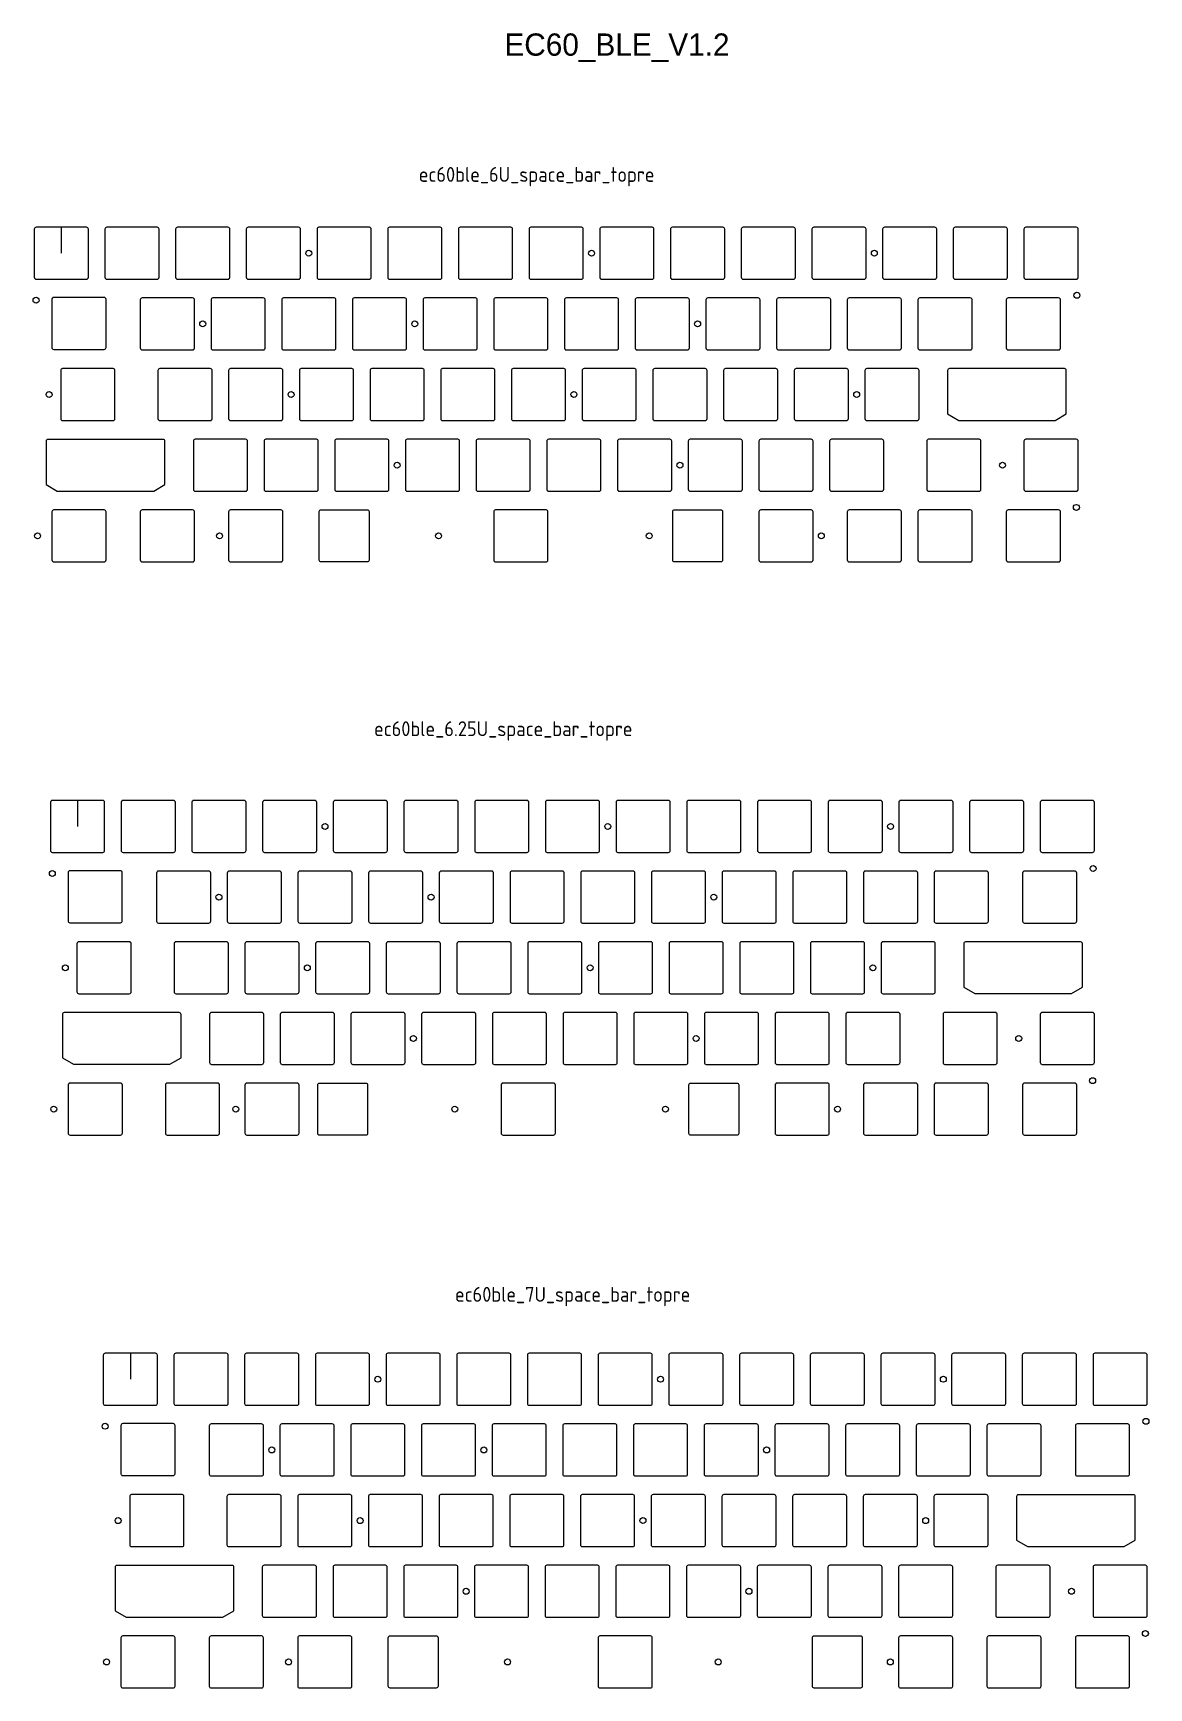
# Model space of a CAD drawing. Header units: millimetres. Extents: x -48 to 253, y -485 to -39.
import ezdxf

# ---------------------------------------------------------------- set-up
doc = ezdxf.new("R2010")
doc.units = ezdxf.units.MM
doc.layers.get('0').update_dxf_attribs({"linetype": 'CONTINUOUS'})
doc.styles.add('iso', font='iso')
doc.styles.add('unicode', font='unicode')

msp = doc.modelspace()

# ---------------------------------------------------------------- linework, layer by layer
for p, q in [((-47.29, -92.11), (-47.29, -105.11)), ((-39.99, -91.61), (-46.79, -91.61)), ((-33.19, -91.61), (-39.99, -91.61)), ((-39.99, -91.61), (-39.99, -98.61)), ((-32.69, -105.11), (-32.69, -92.11)), ((9.86, -92.11), (9.86, -105.11)), ((17.16, -91.61), (10.36, -91.61)), ((23.96, -91.61), (17.16, -91.61)), ((24.46, -105.11), (24.46, -92.11)), ((-46.79, -105.61), (-39.99, -105.61)), ((-39.99, -105.61), (-33.19, -105.61)), ((10.36, -105.61), (17.16, -105.61)), ((17.16, -105.61), (23.96, -105.61)), ((-40.14, -130.21), (-40.14, -143.21)), ((-32.84, -129.71), (-39.64, -129.71)), ((-26.04, -129.71), (-32.84, -129.71)), ((-25.54, -143.21), (-25.54, -130.21)), ((-13.95, -130.21), (-13.95, -143.21)), ((-6.65, -129.71), (-13.45, -129.71)), ((0.15, -129.71), (-6.65, -129.71)), ((0.65, -143.21), (0.65, -130.21)), ((198.81, -130.24), (198.81, -141.95)), ((214.81, -129.74), (199.31, -129.74)), ((230.31, -129.74), (214.81, -129.74)), ((230.81, -141.95), (230.81, -130.24)), ((198.81, -141.95), (201.81, -143.69)), ((227.81, -143.69), (230.81, -141.95)), ((-39.64, -143.71), (-32.84, -143.71)), ((-32.84, -143.71), (-26.04, -143.71)), ((-13.45, -143.71), (-6.65, -143.71)), ((-6.65, -143.71), (0.15, -143.71)), ((201.81, -143.69), (214.81, -143.69)), ((214.81, -143.69), (227.81, -143.69)), ((-44.08, -149.29), (-44.08, -161)), ((-28.08, -148.79), (-43.58, -148.79)), ((-12.58, -148.79), (-28.08, -148.79)), ((-12.08, -161), (-12.08, -149.29)), ((71.78, -149.26), (71.78, -162.26)), ((79.08, -148.76), (72.28, -148.76)), ((85.88, -148.76), (79.08, -148.76)), ((86.38, -162.26), (86.38, -149.26)), ((167.03, -149.26), (167.03, -162.26)), ((174.33, -148.76), (167.53, -148.76)), ((181.13, -148.76), (174.33, -148.76)), ((181.63, -162.26), (181.63, -149.26)), ((193.22, -149.26), (193.22, -162.26)), ((200.52, -148.76), (193.72, -148.76)), ((207.32, -148.76), (200.52, -148.76)), ((207.82, -162.26), (207.82, -149.26)), ((219.41, -149.26), (219.41, -162.26)), ((226.71, -148.76), (219.91, -148.76)), ((233.51, -148.76), (226.71, -148.76)), ((234.01, -162.26), (234.01, -149.26)), ((-44.08, -161), (-41.08, -162.74)), ((-41.08, -162.74), (-28.08, -162.74)), ((-28.08, -162.74), (-15.08, -162.74)), ((-15.08, -162.74), (-12.08, -161)), ((72.28, -162.76), (79.08, -162.76)), ((79.08, -162.76), (85.88, -162.76)), ((167.53, -162.76), (174.33, -162.76)), ((174.33, -162.76), (181.13, -162.76)), ((193.72, -162.76), (200.52, -162.76)), ((200.52, -162.76), (207.32, -162.76)), ((219.91, -162.76), (226.71, -162.76)), ((226.71, -162.76), (233.51, -162.76)), ((-18.71, -168.31), (-18.71, -181.31)), ((-11.41, -167.81), (-18.21, -167.81)), ((-4.61, -167.81), (-11.41, -167.81)), ((-4.11, -181.31), (-4.11, -168.31)), ((5.1, -168.31), (5.1, -181.31)), ((12.4, -167.81), (5.6, -167.81)), ((19.2, -167.81), (12.4, -167.81)), ((19.7, -181.31), (19.7, -168.31)), ((76.54, -168.31), (76.54, -181.31)), ((83.84, -167.81), (77.04, -167.81)), ((90.64, -167.81), (83.84, -167.81)), ((91.14, -181.31), (91.14, -168.31)), ((147.98, -168.31), (147.98, -181.31)), ((155.28, -167.81), (148.48, -167.81)), ((162.08, -167.81), (155.28, -167.81)), ((162.58, -181.31), (162.58, -168.31)), ((171.79, -168.31), (171.79, -181.31)), ((179.09, -167.81), (172.29, -167.81)), ((185.89, -167.81), (179.09, -167.81)), ((186.39, -181.31), (186.39, -168.31)), ((190.84, -168.31), (190.84, -181.31)), ((198.14, -167.81), (191.34, -167.81)), ((204.94, -167.81), (198.14, -167.81)), ((205.44, -181.31), (205.44, -168.31)), ((-18.21, -181.81), (-11.41, -181.81)), ((-11.41, -181.81), (-4.61, -181.81)), ((5.6, -181.81), (12.4, -181.81)), ((12.4, -181.81), (19.2, -181.81)), ((77.04, -181.81), (83.84, -181.81)), ((83.84, -181.81), (90.64, -181.81)), ((148.48, -181.81), (155.28, -181.81)), ((155.28, -181.81), (162.08, -181.81)), ((172.29, -181.81), (179.09, -181.81)), ((179.09, -181.81), (185.89, -181.81)), ((191.34, -181.81), (198.14, -181.81)), ((198.14, -181.81), (204.94, -181.81)), ((-42.92, -246.64), (-42.92, -259.64)), ((-35.62, -246.14), (-42.42, -246.14)), ((-28.82, -246.14), (-35.62, -246.14)), ((-35.62, -246.14), (-35.62, -253.14)), ((-28.32, -259.64), (-28.32, -246.64)), ((14.23, -246.64), (14.23, -259.64)), ((21.53, -246.14), (14.73, -246.14)), ((28.33, -246.14), (21.53, -246.14)), ((28.83, -259.64), (28.83, -246.64)), ((-42.42, -260.14), (-35.62, -260.14)), ((-35.62, -260.14), (-28.82, -260.14)), ((14.73, -260.14), (21.53, -260.14)), ((21.53, -260.14), (28.33, -260.14)), ((-35.77, -284.74), (-35.77, -297.74)), ((-28.47, -284.24), (-35.27, -284.24)), ((-21.67, -284.24), (-28.47, -284.24)), ((-21.17, -297.74), (-21.17, -284.74)), ((-9.58, -284.74), (-9.58, -297.74)), ((-2.28, -284.24), (-9.08, -284.24)), ((4.52, -284.24), (-2.28, -284.24)), ((5.02, -297.74), (5.02, -284.74)), ((203.18, -284.76), (203.18, -296.48)), ((219.18, -284.26), (203.68, -284.26)), ((234.68, -284.26), (219.18, -284.26)), ((235.18, -296.48), (235.18, -284.76)), ((-35.27, -298.24), (-28.47, -298.24)), ((-28.47, -298.24), (-21.67, -298.24)), ((-9.08, -298.24), (-2.28, -298.24)), ((-2.28, -298.24), (4.52, -298.24)), ((203.18, -296.48), (206.18, -298.21)), ((206.18, -298.21), (219.18, -298.21)), ((219.18, -298.21), (232.18, -298.21)), ((232.18, -298.21), (235.18, -296.48)), ((-23.71, -303.31), (-39.21, -303.31)), ((-8.21, -303.31), (-23.71, -303.31)), ((83.45, -303.29), (76.65, -303.29)), ((90.25, -303.29), (83.45, -303.29)), ((178.7, -303.29), (171.9, -303.29)), ((185.5, -303.29), (178.7, -303.29)), ((204.89, -303.29), (198.09, -303.29)), ((211.69, -303.29), (204.89, -303.29)), ((231.09, -303.29), (224.29, -303.29)), ((237.89, -303.29), (231.09, -303.29)), ((-39.71, -303.81), (-39.71, -315.53)), ((-7.71, -315.53), (-7.71, -303.81)), ((76.15, -303.79), (76.15, -316.79)), ((90.75, -316.79), (90.75, -303.79)), ((171.4, -303.79), (171.4, -316.79)), ((186, -316.79), (186, -303.79)), ((197.59, -303.79), (197.59, -316.79)), ((212.19, -316.79), (212.19, -303.79)), ((223.79, -303.79), (223.79, -316.79)), ((238.39, -316.79), (238.39, -303.79)), ((-39.71, -315.53), (-36.71, -317.26)), ((-10.71, -317.26), (-7.71, -315.53)), ((-36.71, -317.26), (-23.71, -317.26)), ((-23.71, -317.26), (-10.71, -317.26)), ((76.65, -317.29), (83.45, -317.29)), ((83.45, -317.29), (90.25, -317.29)), ((171.9, -317.29), (178.7, -317.29)), ((178.7, -317.29), (185.5, -317.29)), ((198.09, -317.29), (204.89, -317.29)), ((204.89, -317.29), (211.69, -317.29)), ((224.29, -317.29), (231.09, -317.29)), ((231.09, -317.29), (237.89, -317.29)), ((-38.15, -322.84), (-38.15, -335.84)), ((-30.85, -322.34), (-37.65, -322.34)), ((-24.05, -322.34), (-30.85, -322.34)), ((-23.55, -335.84), (-23.55, -322.84)), ((-11.96, -322.84), (-11.96, -335.84)), ((-4.66, -322.34), (-11.46, -322.34)), ((2.14, -322.34), (-4.66, -322.34)), ((2.64, -335.84), (2.64, -322.84)), ((9.47, -322.84), (9.47, -335.84)), ((16.77, -322.34), (9.97, -322.34)), ((23.57, -322.34), (16.77, -322.34)), ((24.07, -335.84), (24.07, -322.84)), ((78.53, -322.84), (78.53, -335.84)), ((85.83, -322.34), (79.03, -322.34)), ((92.63, -322.34), (85.83, -322.34)), ((93.13, -335.84), (93.13, -322.84)), ((152.35, -322.84), (152.35, -335.84)), ((159.65, -322.34), (152.85, -322.34)), ((166.45, -322.34), (159.65, -322.34)), ((166.95, -335.84), (166.95, -322.84)), ((176.16, -322.84), (176.16, -335.84)), ((183.46, -322.34), (176.66, -322.34)), ((190.26, -322.34), (183.46, -322.34)), ((190.76, -335.84), (190.76, -322.84)), ((195.21, -322.84), (195.21, -335.84)), ((202.51, -322.34), (195.71, -322.34)), ((209.31, -322.34), (202.51, -322.34)), ((209.81, -335.84), (209.81, -322.84)), ((219.02, -322.84), (219.02, -335.84)), ((226.32, -322.34), (219.52, -322.34)), ((233.12, -322.34), (226.32, -322.34)), ((233.62, -335.84), (233.62, -322.84)), ((-37.65, -336.34), (-30.85, -336.34)), ((-30.85, -336.34), (-24.05, -336.34)), ((-11.46, -336.34), (-4.66, -336.34)), ((-4.66, -336.34), (2.14, -336.34)), ((9.97, -336.34), (16.77, -336.34)), ((16.77, -336.34), (23.57, -336.34)), ((79.03, -336.34), (85.83, -336.34)), ((85.83, -336.34), (92.63, -336.34)), ((152.85, -336.34), (159.65, -336.34)), ((159.65, -336.34), (166.45, -336.34)), ((176.66, -336.34), (183.46, -336.34)), ((183.46, -336.34), (190.26, -336.34)), ((195.71, -336.34), (202.51, -336.34)), ((202.51, -336.34), (209.31, -336.34)), ((219.52, -336.34), (226.32, -336.34)), ((226.32, -336.34), (233.12, -336.34)), ((-28.69, -395.65), (-28.69, -408.65)), ((-21.39, -395.15), (-28.19, -395.15)), ((-14.59, -395.15), (-21.39, -395.15)), ((-21.39, -395.15), (-21.39, -402.15)), ((-14.09, -408.65), (-14.09, -395.65)), ((28.46, -395.65), (28.46, -408.65)), ((35.76, -395.15), (28.96, -395.15)), ((42.56, -395.15), (35.76, -395.15)), ((43.06, -408.65), (43.06, -395.65)), ((-28.19, -409.15), (-21.39, -409.15)), ((-21.39, -409.15), (-14.59, -409.15)), ((28.96, -409.15), (35.76, -409.15)), ((35.76, -409.15), (42.56, -409.15)), ((-21.55, -433.75), (-21.55, -446.75)), ((-14.25, -433.25), (-21.05, -433.25)), ((-7.45, -433.25), (-14.25, -433.25)), ((-6.95, -446.75), (-6.95, -433.75)), ((4.65, -433.75), (4.65, -446.75)), ((11.95, -433.25), (5.15, -433.25)), ((18.75, -433.25), (11.95, -433.25)), ((19.25, -446.75), (19.25, -433.75)), ((217.4, -433.77), (217.4, -445.49)), ((233.4, -433.27), (217.9, -433.27)), ((248.9, -433.27), (233.4, -433.27)), ((249.4, -445.49), (249.4, -433.77)), ((217.4, -445.49), (220.4, -447.22)), ((246.4, -447.22), (249.4, -445.49)), ((-21.05, -447.25), (-14.25, -447.25)), ((-14.25, -447.25), (-7.45, -447.25)), ((5.15, -447.25), (11.95, -447.25)), ((11.95, -447.25), (18.75, -447.25)), ((220.4, -447.22), (233.4, -447.22)), ((233.4, -447.22), (246.4, -447.22)), ((-25.49, -452.82), (-25.49, -464.54)), ((-9.49, -452.32), (-24.99, -452.32)), ((6.01, -452.32), (-9.49, -452.32)), ((6.51, -464.54), (6.51, -452.82)), ((90.37, -452.8), (90.37, -465.8)), ((97.67, -452.3), (90.87, -452.3)), ((104.47, -452.3), (97.67, -452.3)), ((104.97, -465.8), (104.97, -452.8)), ((185.62, -452.8), (185.62, -465.8)), ((192.92, -452.3), (186.12, -452.3)), ((199.72, -452.3), (192.92, -452.3)), ((200.22, -465.8), (200.22, -452.8)), ((211.82, -452.8), (211.82, -465.8)), ((219.12, -452.3), (212.32, -452.3)), ((225.92, -452.3), (219.12, -452.3)), ((226.42, -465.8), (226.42, -452.8)), ((238.01, -452.8), (238.01, -465.8)), ((245.31, -452.3), (238.51, -452.3)), ((252.11, -452.3), (245.31, -452.3)), ((252.61, -465.8), (252.61, -452.8)), ((-25.49, -464.54), (-22.49, -466.27)), ((-22.49, -466.27), (-9.49, -466.27)), ((-9.49, -466.27), (3.51, -466.27)), ((3.51, -466.27), (6.51, -464.54)), ((90.87, -466.3), (97.67, -466.3)), ((97.67, -466.3), (104.47, -466.3)), ((186.12, -466.3), (192.92, -466.3)), ((192.92, -466.3), (199.72, -466.3)), ((212.32, -466.3), (219.12, -466.3)), ((219.12, -466.3), (225.92, -466.3)), ((238.51, -466.3), (245.31, -466.3)), ((245.31, -466.3), (252.11, -466.3)), ((-0.12, -471.85), (-0.12, -484.85)), ((7.18, -471.35), (0.38, -471.35)), ((13.98, -471.35), (7.18, -471.35)), ((14.48, -484.85), (14.48, -471.85)), ((23.7, -471.85), (23.7, -484.85)), ((31, -471.35), (24.2, -471.35)), ((37.8, -471.35), (31, -471.35)), ((38.3, -484.85), (38.3, -471.85)), ((104.66, -471.85), (104.66, -484.85)), ((111.96, -471.35), (105.16, -471.35)), ((118.76, -471.35), (111.96, -471.35)), ((119.26, -484.85), (119.26, -471.85)), ((185.62, -471.85), (185.62, -484.85)), ((192.92, -471.35), (186.12, -471.35)), ((199.72, -471.35), (192.92, -471.35)), ((200.22, -484.85), (200.22, -471.85)), ((209.43, -471.85), (209.43, -484.85)), ((216.73, -471.35), (209.93, -471.35)), ((223.53, -471.35), (216.73, -471.35)), ((224.03, -484.85), (224.03, -471.85)), ((0.38, -485.35), (7.18, -485.35)), ((7.18, -485.35), (13.98, -485.35)), ((24.2, -485.35), (31, -485.35)), ((31, -485.35), (37.8, -485.35)), ((105.16, -485.35), (111.96, -485.35)), ((111.96, -485.35), (118.76, -485.35)), ((186.12, -485.35), (192.92, -485.35)), ((192.92, -485.35), (199.72, -485.35)), ((209.93, -485.35), (216.73, -485.35)), ((216.73, -485.35), (223.53, -485.35))]:
    msp.add_line(p, q)
at = {"color": 2}
for p, q in [((-42.52, -168.31), (-42.52, -181.31)), ((-35.22, -167.81), (-42.02, -167.81)), ((-28.42, -167.81), (-35.22, -167.81)), ((-27.92, -181.31), (-27.92, -168.31)), ((29.41, -168.36), (29.41, -181.26)), ((36.21, -167.86), (29.91, -167.86)), ((42.51, -167.86), (36.21, -167.86)), ((43.01, -181.26), (43.01, -168.36)), ((124.66, -168.36), (124.66, -181.26)), ((131.46, -167.86), (125.16, -167.86)), ((137.76, -167.86), (131.46, -167.86)), ((138.26, -181.26), (138.26, -168.36)), ((214.65, -168.31), (214.65, -181.31)), ((221.95, -167.81), (215.15, -167.81)), ((228.75, -167.81), (221.95, -167.81)), ((229.25, -181.31), (229.25, -168.31)), ((-42.02, -181.81), (-35.22, -181.81)), ((-35.22, -181.81), (-28.42, -181.81)), ((29.91, -181.76), (36.21, -181.76)), ((36.21, -181.76), (42.51, -181.76)), ((125.16, -181.76), (131.46, -181.76)), ((131.46, -181.76), (137.76, -181.76)), ((215.15, -181.81), (221.95, -181.81)), ((221.95, -181.81), (228.75, -181.81)), ((29.03, -322.89), (29.03, -335.79)), ((35.83, -322.39), (29.53, -322.39)), ((42.13, -322.39), (35.83, -322.39)), ((42.63, -335.79), (42.63, -322.89)), ((129.03, -322.89), (129.03, -335.79)), ((135.83, -322.39), (129.53, -322.39)), ((142.13, -322.39), (135.83, -322.39)), ((142.63, -335.79), (142.63, -322.89)), ((29.53, -336.29), (35.83, -336.29)), ((35.83, -336.29), (42.13, -336.29)), ((129.53, -336.29), (135.83, -336.29)), ((135.83, -336.29), (142.13, -336.29)), ((-23.93, -471.85), (-23.93, -484.85)), ((-16.63, -471.35), (-23.43, -471.35)), ((-9.83, -471.35), (-16.63, -471.35)), ((-9.33, -484.85), (-9.33, -471.85)), ((48.01, -471.9), (48.01, -484.8)), ((54.81, -471.4), (48.51, -471.4)), ((61.11, -471.4), (54.81, -471.4)), ((61.61, -484.8), (61.61, -471.9)), ((162.31, -471.9), (162.31, -484.8)), ((169.11, -471.4), (162.81, -471.4)), ((175.41, -471.4), (169.11, -471.4)), ((175.91, -484.8), (175.91, -471.9)), ((233.25, -471.85), (233.25, -484.85)), ((240.55, -471.35), (233.75, -471.35)), ((247.35, -471.35), (240.55, -471.35)), ((247.85, -484.85), (247.85, -471.85)), ((-23.43, -485.35), (-16.63, -485.35)), ((-16.63, -485.35), (-9.83, -485.35)), ((48.51, -485.3), (54.81, -485.3)), ((54.81, -485.3), (61.11, -485.3)), ((162.81, -485.3), (169.11, -485.3)), ((169.11, -485.3), (175.41, -485.3)), ((233.75, -485.35), (240.55, -485.35)), ((240.55, -485.35), (247.35, -485.35))]:
    msp.add_line(p, q, dxfattribs=at)
for points in [[(-13.64, -105.11), (-13.64, -92.11, 0.414212), (-14.14, -91.61), (-27.74, -91.61, 0.414214), (-28.24, -92.11), (-28.24, -105.11, 0.414214), (-27.74, -105.61), (-14.14, -105.61, 0.414212)], [(5.41, -105.11), (5.41, -92.11, 0.414212), (4.91, -91.61), (-8.69, -91.61, 0.414214), (-9.19, -92.11), (-9.19, -105.11, 0.414214), (-8.69, -105.61), (4.91, -105.61, 0.414212)], [(43.51, -105.11), (43.51, -92.11, 0.414212), (43.01, -91.61), (29.41, -91.61, 0.414214), (28.91, -92.11), (28.91, -105.11, 0.414214), (29.41, -105.61), (43.01, -105.61, 0.414212)], [(62.56, -105.11), (62.56, -92.11, 0.414212), (62.06, -91.61), (48.46, -91.61, 0.414214), (47.96, -92.11), (47.96, -105.11, 0.414214), (48.46, -105.61), (62.06, -105.61, 0.414212)], [(81.61, -105.11), (81.61, -92.11, 0.414212), (81.11, -91.61), (67.51, -91.61, 0.414214), (67.01, -92.11), (67.01, -105.11, 0.414214), (67.51, -105.61), (81.11, -105.61, 0.414212)], [(100.66, -105.11), (100.66, -92.11, 0.414212), (100.16, -91.61), (86.56, -91.61, 0.414214), (86.06, -92.11), (86.06, -105.11, 0.414214), (86.56, -105.61), (100.16, -105.61, 0.414212)], [(119.71, -105.11), (119.71, -92.11, 0.414212), (119.21, -91.61), (105.61, -91.61, 0.414214), (105.11, -92.11), (105.11, -105.11, 0.414214), (105.61, -105.61), (119.21, -105.61, 0.414212)], [(138.76, -105.11), (138.76, -92.11, 0.414212), (138.26, -91.61), (124.66, -91.61, 0.414214), (124.16, -92.11), (124.16, -105.11, 0.414214), (124.66, -105.61), (138.26, -105.61, 0.414212)], [(157.81, -105.11), (157.81, -92.11, 0.414212), (157.31, -91.61), (143.71, -91.61, 0.414214), (143.21, -92.11), (143.21, -105.11, 0.414214), (143.71, -105.61), (157.31, -105.61, 0.414212)], [(176.86, -105.11), (176.86, -92.11, 0.414212), (176.36, -91.61), (162.76, -91.61, 0.414214), (162.26, -92.11), (162.26, -105.11, 0.414214), (162.76, -105.61), (176.36, -105.61, 0.414212)], [(181.81, -91.61, 0.414214), (181.31, -92.11), (181.31, -105.11, 0.414214), (181.81, -105.61), (188.61, -105.61), (195.41, -105.61, 0.414212), (195.91, -105.11), (195.91, -92.11, 0.414212), (195.41, -91.61), (188.61, -91.61)], [(-42.55, -111.06), (-42.55, -124.06, 0.414212), (-42.05, -124.56), (-28.45, -124.56, 0.414214), (-27.95, -124.06), (-27.95, -111.06, 0.414214), (-28.45, -110.56), (-42.05, -110.56, 0.414212)], [(-18.71, -111.16), (-18.71, -124.16, 0.414212), (-18.21, -124.66), (-4.61, -124.66, 0.414214), (-4.11, -124.16), (-4.11, -111.16, 0.414214), (-4.61, -110.66), (-18.21, -110.66, 0.414212)], [(0.34, -111.16), (0.34, -124.16, 0.414212), (0.84, -124.66), (14.44, -124.66, 0.414214), (14.94, -124.16), (14.94, -111.16, 0.414214), (14.44, -110.66), (0.84, -110.66, 0.414212)], [(19.39, -111.16), (19.39, -124.16, 0.414212), (19.89, -124.66), (33.49, -124.66, 0.414214), (33.99, -124.16), (33.99, -111.16, 0.414214), (33.49, -110.66), (19.89, -110.66, 0.414212)], [(38.44, -111.16), (38.44, -124.16, 0.414212), (38.94, -124.66), (52.54, -124.66, 0.414214), (53.04, -124.16), (53.04, -111.16, 0.414214), (52.54, -110.66), (38.94, -110.66, 0.414212)], [(57.49, -111.16), (57.49, -124.16, 0.414212), (57.99, -124.66), (71.59, -124.66, 0.414214), (72.09, -124.16), (72.09, -111.16, 0.414214), (71.59, -110.66), (57.99, -110.66, 0.414212)], [(76.54, -111.16), (76.54, -124.16, 0.414212), (77.04, -124.66), (90.64, -124.66, 0.414214), (91.14, -124.16), (91.14, -111.16, 0.414214), (90.64, -110.66), (77.04, -110.66, 0.414212)], [(95.59, -111.16), (95.59, -124.16, 0.414212), (96.09, -124.66), (109.69, -124.66, 0.414214), (110.19, -124.16), (110.19, -111.16, 0.414214), (109.69, -110.66), (96.09, -110.66, 0.414212)], [(114.64, -111.16), (114.64, -124.16, 0.414212), (115.14, -124.66), (128.74, -124.66, 0.414214), (129.24, -124.16), (129.24, -111.16, 0.414214), (128.74, -110.66), (115.14, -110.66, 0.414212)], [(133.69, -111.16), (133.69, -124.16, 0.414212), (134.19, -124.66), (147.79, -124.66, 0.414214), (148.29, -124.16), (148.29, -111.16, 0.414214), (147.79, -110.66), (134.19, -110.66, 0.414212)], [(152.74, -111.16), (152.74, -124.16, 0.414212), (153.24, -124.66), (166.84, -124.66, 0.414214), (167.34, -124.16), (167.34, -111.16, 0.414214), (166.84, -110.66), (153.24, -110.66, 0.414212)], [(171.79, -111.16), (171.79, -124.16, 0.414212), (172.29, -124.66), (185.89, -124.66, 0.414214), (186.39, -124.16), (186.39, -111.16, 0.414214), (185.89, -110.66), (172.29, -110.66, 0.414212)], [(190.84, -111.16), (190.84, -124.16, 0.414212), (191.34, -124.66), (204.94, -124.66, 0.414214), (205.44, -124.16), (205.44, -111.16, 0.414214), (204.94, -110.66), (191.34, -110.66, 0.414212)], [(214.65, -111.16), (214.65, -124.16, 0.414212), (215.15, -124.66), (228.75, -124.66, 0.414214), (229.25, -124.16), (229.25, -111.16, 0.414214), (228.75, -110.66), (215.15, -110.66, 0.414212)], [(5.1, -130.21), (5.1, -143.21, 0.414212), (5.6, -143.71), (19.2, -143.71, 0.414214), (19.7, -143.21), (19.7, -130.21, 0.414214), (19.2, -129.71), (5.6, -129.71, 0.414212)], [(24.15, -130.21), (24.15, -143.21, 0.414212), (24.65, -143.71), (38.25, -143.71, 0.414214), (38.75, -143.21), (38.75, -130.21, 0.414214), (38.25, -129.71), (24.65, -129.71, 0.414212)], [(43.2, -130.21), (43.2, -143.21, 0.414212), (43.7, -143.71), (57.3, -143.71, 0.414214), (57.8, -143.21), (57.8, -130.21, 0.414214), (57.3, -129.71), (43.7, -129.71, 0.414212)], [(62.25, -130.21), (62.25, -143.21, 0.414212), (62.75, -143.71), (76.35, -143.71, 0.414214), (76.85, -143.21), (76.85, -130.21, 0.414214), (76.35, -129.71), (62.75, -129.71, 0.414212)], [(81.3, -130.21), (81.3, -143.21, 0.414212), (81.8, -143.71), (95.4, -143.71, 0.414214), (95.9, -143.21), (95.9, -130.21, 0.414214), (95.4, -129.71), (81.8, -129.71, 0.414212)], [(100.35, -130.21), (100.35, -143.21, 0.414212), (100.85, -143.71), (114.45, -143.71, 0.414214), (114.95, -143.21), (114.95, -130.21, 0.414214), (114.45, -129.71), (100.85, -129.71, 0.414212)], [(119.4, -130.21), (119.4, -143.21, 0.414212), (119.9, -143.71), (133.5, -143.71, 0.414214), (134, -143.21), (134, -130.21, 0.414214), (133.5, -129.71), (119.9, -129.71, 0.414212)], [(138.45, -130.21), (138.45, -143.21, 0.414212), (138.95, -143.71), (152.55, -143.71, 0.414214), (153.05, -143.21), (153.05, -130.21, 0.414214), (152.55, -129.71), (138.95, -129.71, 0.414212)], [(157.5, -130.21), (157.5, -143.21, 0.414212), (158, -143.71), (171.6, -143.71, 0.414214), (172.1, -143.21), (172.1, -130.21, 0.414214), (171.6, -129.71), (158, -129.71, 0.414212)], [(176.55, -130.21), (176.55, -143.21, 0.414212), (177.05, -143.71), (190.65, -143.71, 0.414214), (191.15, -143.21), (191.15, -130.21, 0.414214), (190.65, -129.71), (177.05, -129.71, 0.414212)], [(10.18, -162.26), (10.18, -149.26, 0.414212), (9.68, -148.76), (-3.92, -148.76, 0.414214), (-4.42, -149.26), (-4.42, -162.26, 0.414214), (-3.92, -162.76), (9.68, -162.76, 0.414212)], [(29.23, -162.26), (29.23, -149.26, 0.414212), (28.73, -148.76), (15.13, -148.76, 0.414214), (14.63, -149.26), (14.63, -162.26, 0.414214), (15.13, -162.76), (28.73, -162.76, 0.414212)], [(48.28, -162.26), (48.28, -149.26, 0.414212), (47.78, -148.76), (34.18, -148.76, 0.414214), (33.68, -149.26), (33.68, -162.26, 0.414214), (34.18, -162.76), (47.78, -162.76, 0.414212)], [(67.33, -162.26), (67.33, -149.26, 0.414212), (66.83, -148.76), (53.23, -148.76, 0.414214), (52.73, -149.26), (52.73, -162.26, 0.414214), (53.23, -162.76), (66.83, -162.76, 0.414212)], [(105.43, -162.26), (105.43, -149.26, 0.414212), (104.93, -148.76), (91.33, -148.76, 0.414214), (90.83, -149.26), (90.83, -162.26, 0.414214), (91.33, -162.76), (104.93, -162.76, 0.414212)], [(124.48, -162.26), (124.48, -149.26, 0.414212), (123.98, -148.76), (110.38, -148.76, 0.414214), (109.88, -149.26), (109.88, -162.26, 0.414214), (110.38, -162.76), (123.98, -162.76, 0.414212)], [(143.53, -162.26), (143.53, -149.26, 0.414212), (143.03, -148.76), (129.43, -148.76, 0.414214), (128.93, -149.26), (128.93, -162.26, 0.414214), (129.43, -162.76), (143.03, -162.76, 0.414212)], [(162.58, -162.26), (162.58, -149.26, 0.414212), (162.08, -148.76), (148.48, -148.76, 0.414214), (147.98, -149.26), (147.98, -162.26, 0.414214), (148.48, -162.76), (162.08, -162.76, 0.414212)], [(-9.27, -259.64), (-9.27, -246.64, 0.414212), (-9.77, -246.14), (-23.37, -246.14, 0.414214), (-23.87, -246.64), (-23.87, -259.64, 0.414214), (-23.37, -260.14), (-9.77, -260.14, 0.414212)], [(9.78, -259.64), (9.78, -246.64, 0.414212), (9.28, -246.14), (-4.32, -246.14, 0.414214), (-4.82, -246.64), (-4.82, -259.64, 0.414214), (-4.32, -260.14), (9.28, -260.14, 0.414212)], [(47.89, -259.64), (47.89, -246.64, 0.414212), (47.39, -246.14), (33.79, -246.14, 0.414214), (33.29, -246.64), (33.29, -259.64, 0.414214), (33.79, -260.14), (47.39, -260.14, 0.414212)], [(66.94, -259.64), (66.94, -246.64, 0.414212), (66.44, -246.14), (52.84, -246.14, 0.414214), (52.34, -246.64), (52.34, -259.64, 0.414214), (52.84, -260.14), (66.44, -260.14, 0.414212)], [(85.99, -259.64), (85.99, -246.64, 0.414212), (85.49, -246.14), (71.89, -246.14, 0.414214), (71.39, -246.64), (71.39, -259.64, 0.414214), (71.89, -260.14), (85.49, -260.14, 0.414212)], [(105.04, -259.64), (105.04, -246.64, 0.414212), (104.54, -246.14), (90.94, -246.14, 0.414214), (90.44, -246.64), (90.44, -259.64, 0.414214), (90.94, -260.14), (104.54, -260.14, 0.414212)], [(124.09, -259.64), (124.09, -246.64, 0.414212), (123.59, -246.14), (109.99, -246.14, 0.414214), (109.49, -246.64), (109.49, -259.64, 0.414214), (109.99, -260.14), (123.59, -260.14, 0.414212)], [(143.14, -259.64), (143.14, -246.64, 0.414212), (142.64, -246.14), (129.04, -246.14, 0.414214), (128.54, -246.64), (128.54, -259.64, 0.414214), (129.04, -260.14), (142.64, -260.14, 0.414212)], [(162.19, -259.64), (162.19, -246.64, 0.414212), (161.69, -246.14), (148.09, -246.14, 0.414214), (147.59, -246.64), (147.59, -259.64, 0.414214), (148.09, -260.14), (161.69, -260.14, 0.414212)], [(181.24, -259.64), (181.24, -246.64, 0.414212), (180.74, -246.14), (167.14, -246.14, 0.414214), (166.64, -246.64), (166.64, -259.64, 0.414214), (167.14, -260.14), (180.74, -260.14, 0.414212)], [(186.19, -246.14, 0.414214), (185.69, -246.64), (185.69, -259.64, 0.414214), (186.19, -260.14), (192.99, -260.14), (199.79, -260.14, 0.414212), (200.29, -259.64), (200.29, -246.64, 0.414212), (199.79, -246.14), (192.99, -246.14)], [(-38.18, -265.59), (-38.18, -278.59, 0.414212), (-37.68, -279.09), (-24.08, -279.09, 0.414214), (-23.58, -278.59), (-23.58, -265.59, 0.414214), (-24.08, -265.09), (-37.68, -265.09, 0.414212)], [(-14.34, -265.69), (-14.34, -278.69, 0.414212), (-13.84, -279.19), (-0.24, -279.19, 0.414214), (0.26, -278.69), (0.26, -265.69, 0.414214), (-0.24, -265.19), (-13.84, -265.19, 0.414212)], [(4.71, -265.69), (4.71, -278.69, 0.414212), (5.21, -279.19), (18.81, -279.19, 0.414214), (19.31, -278.69), (19.31, -265.69, 0.414214), (18.81, -265.19), (5.21, -265.19, 0.414212)], [(23.76, -265.69), (23.76, -278.69, 0.414212), (24.26, -279.19), (37.86, -279.19, 0.414214), (38.36, -278.69), (38.36, -265.69, 0.414214), (37.86, -265.19), (24.26, -265.19, 0.414212)], [(42.81, -265.69), (42.81, -278.69, 0.414212), (43.31, -279.19), (56.91, -279.19, 0.414214), (57.41, -278.69), (57.41, -265.69, 0.414214), (56.91, -265.19), (43.31, -265.19, 0.414212)], [(61.86, -265.69), (61.86, -278.69, 0.414212), (62.36, -279.19), (75.96, -279.19, 0.414214), (76.46, -278.69), (76.46, -265.69, 0.414214), (75.96, -265.19), (62.36, -265.19, 0.414212)], [(80.91, -265.69), (80.91, -278.69, 0.414212), (81.41, -279.19), (95.01, -279.19, 0.414214), (95.51, -278.69), (95.51, -265.69, 0.414214), (95.01, -265.19), (81.41, -265.19, 0.414212)], [(99.96, -265.69), (99.96, -278.69, 0.414212), (100.46, -279.19), (114.06, -279.19, 0.414214), (114.56, -278.69), (114.56, -265.69, 0.414214), (114.06, -265.19), (100.46, -265.19, 0.414212)], [(119.01, -265.69), (119.01, -278.69, 0.414212), (119.51, -279.19), (133.11, -279.19, 0.414214), (133.61, -278.69), (133.61, -265.69, 0.414214), (133.11, -265.19), (119.51, -265.19, 0.414212)], [(138.06, -265.69), (138.06, -278.69, 0.414212), (138.56, -279.19), (152.16, -279.19, 0.414214), (152.66, -278.69), (152.66, -265.69, 0.414214), (152.16, -265.19), (138.56, -265.19, 0.414212)], [(157.11, -265.69), (157.11, -278.69, 0.414212), (157.61, -279.19), (171.21, -279.19, 0.414214), (171.71, -278.69), (171.71, -265.69, 0.414214), (171.21, -265.19), (157.61, -265.19, 0.414212)], [(176.16, -265.69), (176.16, -278.69, 0.414212), (176.66, -279.19), (190.26, -279.19, 0.414214), (190.76, -278.69), (190.76, -265.69, 0.414214), (190.26, -265.19), (176.66, -265.19, 0.414212)], [(195.21, -265.69), (195.21, -278.69, 0.414212), (195.71, -279.19), (209.31, -279.19, 0.414214), (209.81, -278.69), (209.81, -265.69, 0.414214), (209.31, -265.19), (195.71, -265.19, 0.414212)], [(219.02, -265.69), (219.02, -278.69, 0.414212), (219.52, -279.19), (233.12, -279.19, 0.414214), (233.62, -278.69), (233.62, -265.69, 0.414214), (233.12, -265.19), (219.52, -265.19, 0.414212)], [(9.47, -284.74), (9.47, -297.74, 0.414212), (9.97, -298.24), (23.57, -298.24, 0.414214), (24.07, -297.74), (24.07, -284.74, 0.414214), (23.57, -284.24), (9.97, -284.24, 0.414212)], [(28.52, -284.74), (28.52, -297.74, 0.414212), (29.02, -298.24), (42.62, -298.24, 0.414214), (43.12, -297.74), (43.12, -284.74, 0.414214), (42.62, -284.24), (29.02, -284.24, 0.414212)], [(47.57, -284.74), (47.57, -297.74, 0.414212), (48.07, -298.24), (61.67, -298.24, 0.414214), (62.17, -297.74), (62.17, -284.74, 0.414214), (61.67, -284.24), (48.07, -284.24, 0.414212)], [(66.62, -284.74), (66.62, -297.74, 0.414212), (67.12, -298.24), (80.72, -298.24, 0.414214), (81.22, -297.74), (81.22, -284.74, 0.414214), (80.72, -284.24), (67.12, -284.24, 0.414212)], [(85.67, -284.74), (85.67, -297.74, 0.414212), (86.17, -298.24), (99.77, -298.24, 0.414214), (100.27, -297.74), (100.27, -284.74, 0.414214), (99.77, -284.24), (86.17, -284.24, 0.414212)], [(104.72, -284.74), (104.72, -297.74, 0.414212), (105.22, -298.24), (118.82, -298.24, 0.414214), (119.32, -297.74), (119.32, -284.74, 0.414214), (118.82, -284.24), (105.22, -284.24, 0.414212)], [(123.77, -284.74), (123.77, -297.74, 0.414212), (124.27, -298.24), (137.87, -298.24, 0.414214), (138.37, -297.74), (138.37, -284.74, 0.414214), (137.87, -284.24), (124.27, -284.24, 0.414212)], [(142.82, -284.74), (142.82, -297.74, 0.414212), (143.32, -298.24), (156.92, -298.24, 0.414214), (157.42, -297.74), (157.42, -284.74, 0.414214), (156.92, -284.24), (143.32, -284.24, 0.414212)], [(161.87, -284.74), (161.87, -297.74, 0.414212), (162.37, -298.24), (175.97, -298.24, 0.414214), (176.47, -297.74), (176.47, -284.74, 0.414214), (175.97, -284.24), (162.37, -284.24, 0.414212)], [(180.92, -284.74), (180.92, -297.74, 0.414212), (181.42, -298.24), (195.02, -298.24, 0.414214), (195.52, -297.74), (195.52, -284.74, 0.414214), (195.02, -284.24), (181.42, -284.24, 0.414212)], [(14.55, -316.79), (14.55, -303.79, 0.414212), (14.05, -303.29), (0.45, -303.29, 0.414214), (-0.05, -303.79), (-0.05, -316.79, 0.414214), (0.45, -317.29), (14.05, -317.29, 0.414212)], [(33.6, -316.79), (33.6, -303.79, 0.414212), (33.1, -303.29), (19.5, -303.29, 0.414214), (19, -303.79), (19, -316.79, 0.414214), (19.5, -317.29), (33.1, -317.29, 0.414212)], [(52.65, -316.79), (52.65, -303.79, 0.414212), (52.15, -303.29), (38.55, -303.29, 0.414214), (38.05, -303.79), (38.05, -316.79, 0.414214), (38.55, -317.29), (52.15, -317.29, 0.414212)], [(71.7, -316.79), (71.7, -303.79, 0.414212), (71.2, -303.29), (57.6, -303.29, 0.414214), (57.1, -303.79), (57.1, -316.79, 0.414214), (57.6, -317.29), (71.2, -317.29, 0.414212)], [(109.8, -316.79), (109.8, -303.79, 0.414212), (109.3, -303.29), (95.7, -303.29, 0.414214), (95.2, -303.79), (95.2, -316.79, 0.414214), (95.7, -317.29), (109.3, -317.29, 0.414212)], [(128.85, -316.79), (128.85, -303.79, 0.414212), (128.35, -303.29), (114.75, -303.29, 0.414214), (114.25, -303.79), (114.25, -316.79, 0.414214), (114.75, -317.29), (128.35, -317.29, 0.414212)], [(147.9, -316.79), (147.9, -303.79, 0.414212), (147.4, -303.29), (133.8, -303.29, 0.414214), (133.3, -303.79), (133.3, -316.79, 0.414214), (133.8, -317.29), (147.4, -317.29, 0.414212)], [(166.95, -316.79), (166.95, -303.79, 0.414212), (166.45, -303.29), (152.85, -303.29, 0.414214), (152.35, -303.79), (152.35, -316.79, 0.414214), (152.85, -317.29), (166.45, -317.29, 0.414212)], [(4.96, -408.65), (4.96, -395.65, 0.414212), (4.46, -395.15), (-9.14, -395.15, 0.414214), (-9.64, -395.65), (-9.64, -408.65, 0.414214), (-9.14, -409.15), (4.46, -409.15, 0.414212)], [(24.01, -408.65), (24.01, -395.65, 0.414212), (23.51, -395.15), (9.91, -395.15, 0.414214), (9.41, -395.65), (9.41, -408.65, 0.414214), (9.91, -409.15), (23.51, -409.15, 0.414212)], [(62.11, -408.65), (62.11, -395.65, 0.414212), (61.61, -395.15), (48.01, -395.15, 0.414214), (47.51, -395.65), (47.51, -408.65, 0.414214), (48.01, -409.15), (61.61, -409.15, 0.414212)], [(81.16, -408.65), (81.16, -395.65, 0.414212), (80.66, -395.15), (67.06, -395.15, 0.414214), (66.56, -395.65), (66.56, -408.65, 0.414214), (67.06, -409.15), (80.66, -409.15, 0.414212)], [(100.21, -408.65), (100.21, -395.65, 0.414212), (99.71, -395.15), (86.11, -395.15, 0.414214), (85.61, -395.65), (85.61, -408.65, 0.414214), (86.11, -409.15), (99.71, -409.15, 0.414212)], [(119.26, -408.65), (119.26, -395.65, 0.414212), (118.76, -395.15), (105.16, -395.15, 0.414214), (104.66, -395.65), (104.66, -408.65, 0.414214), (105.16, -409.15), (118.76, -409.15, 0.414212)], [(138.31, -408.65), (138.31, -395.65, 0.414212), (137.81, -395.15), (124.21, -395.15, 0.414214), (123.71, -395.65), (123.71, -408.65, 0.414214), (124.21, -409.15), (137.81, -409.15, 0.414212)], [(157.36, -408.65), (157.36, -395.65, 0.414212), (156.86, -395.15), (143.26, -395.15, 0.414214), (142.76, -395.65), (142.76, -408.65, 0.414214), (143.26, -409.15), (156.86, -409.15, 0.414212)], [(176.41, -408.65), (176.41, -395.65, 0.414212), (175.91, -395.15), (162.31, -395.15, 0.414214), (161.81, -395.65), (161.81, -408.65, 0.414214), (162.31, -409.15), (175.91, -409.15, 0.414212)], [(195.46, -408.65), (195.46, -395.65, 0.414212), (194.96, -395.15), (181.36, -395.15, 0.414214), (180.86, -395.65), (180.86, -408.65, 0.414214), (181.36, -409.15), (194.96, -409.15, 0.414212)], [(200.41, -395.15, 0.414214), (199.91, -395.65), (199.91, -408.65, 0.414214), (200.41, -409.15), (207.21, -409.15), (214.01, -409.15, 0.414212), (214.51, -408.65), (214.51, -395.65, 0.414212), (214.01, -395.15), (207.21, -395.15)], [(-23.95, -414.6), (-23.95, -427.6, 0.414212), (-23.45, -428.1), (-9.85, -428.1, 0.414214), (-9.35, -427.6), (-9.35, -414.6, 0.414214), (-9.85, -414.1), (-23.45, -414.1, 0.414212)], [(-0.12, -414.7), (-0.12, -427.7, 0.414212), (0.38, -428.2), (13.98, -428.2, 0.414214), (14.48, -427.7), (14.48, -414.7, 0.414214), (13.98, -414.2), (0.38, -414.2, 0.414212)], [(18.93, -414.7), (18.93, -427.7, 0.414212), (19.43, -428.2), (33.03, -428.2, 0.414214), (33.53, -427.7), (33.53, -414.7, 0.414214), (33.03, -414.2), (19.43, -414.2, 0.414212)], [(37.98, -414.7), (37.98, -427.7, 0.414212), (38.48, -428.2), (52.08, -428.2, 0.414214), (52.58, -427.7), (52.58, -414.7, 0.414214), (52.08, -414.2), (38.48, -414.2, 0.414212)], [(57.03, -414.7), (57.03, -427.7, 0.414212), (57.53, -428.2), (71.13, -428.2, 0.414214), (71.63, -427.7), (71.63, -414.7, 0.414214), (71.13, -414.2), (57.53, -414.2, 0.414212)], [(76.08, -414.7), (76.08, -427.7, 0.414212), (76.58, -428.2), (90.18, -428.2, 0.414214), (90.68, -427.7), (90.68, -414.7, 0.414214), (90.18, -414.2), (76.58, -414.2, 0.414212)], [(95.13, -414.7), (95.13, -427.7, 0.414212), (95.63, -428.2), (109.23, -428.2, 0.414214), (109.73, -427.7), (109.73, -414.7, 0.414214), (109.23, -414.2), (95.63, -414.2, 0.414212)], [(114.18, -414.7), (114.18, -427.7, 0.414212), (114.68, -428.2), (128.28, -428.2, 0.414214), (128.78, -427.7), (128.78, -414.7, 0.414214), (128.28, -414.2), (114.68, -414.2, 0.414212)], [(133.23, -414.7), (133.23, -427.7, 0.414212), (133.73, -428.2), (147.33, -428.2, 0.414214), (147.83, -427.7), (147.83, -414.7, 0.414214), (147.33, -414.2), (133.73, -414.2, 0.414212)], [(152.28, -414.7), (152.28, -427.7, 0.414212), (152.78, -428.2), (166.38, -428.2, 0.414214), (166.88, -427.7), (166.88, -414.7, 0.414214), (166.38, -414.2), (152.78, -414.2, 0.414212)], [(171.33, -414.7), (171.33, -427.7, 0.414212), (171.83, -428.2), (185.43, -428.2, 0.414214), (185.93, -427.7), (185.93, -414.7, 0.414214), (185.43, -414.2), (171.83, -414.2, 0.414212)], [(190.38, -414.7), (190.38, -427.7, 0.414212), (190.88, -428.2), (204.48, -428.2, 0.414214), (204.98, -427.7), (204.98, -414.7, 0.414214), (204.48, -414.2), (190.88, -414.2, 0.414212)], [(209.43, -414.7), (209.43, -427.7, 0.414212), (209.93, -428.2), (223.53, -428.2, 0.414214), (224.03, -427.7), (224.03, -414.7, 0.414214), (223.53, -414.2), (209.93, -414.2, 0.414212)], [(233.25, -414.7), (233.25, -427.7, 0.414212), (233.75, -428.2), (247.35, -428.2, 0.414214), (247.85, -427.7), (247.85, -414.7, 0.414214), (247.35, -414.2), (233.75, -414.2, 0.414212)], [(23.7, -433.75), (23.7, -446.75, 0.414212), (24.2, -447.25), (37.8, -447.25, 0.414214), (38.3, -446.75), (38.3, -433.75, 0.414214), (37.8, -433.25), (24.2, -433.25, 0.414212)], [(42.75, -433.75), (42.75, -446.75, 0.414212), (43.25, -447.25), (56.85, -447.25, 0.414214), (57.35, -446.75), (57.35, -433.75, 0.414214), (56.85, -433.25), (43.25, -433.25, 0.414212)], [(61.8, -433.75), (61.8, -446.75, 0.414212), (62.3, -447.25), (75.9, -447.25, 0.414214), (76.4, -446.75), (76.4, -433.75, 0.414214), (75.9, -433.25), (62.3, -433.25, 0.414212)], [(80.85, -433.75), (80.85, -446.75, 0.414212), (81.35, -447.25), (94.95, -447.25, 0.414214), (95.45, -446.75), (95.45, -433.75, 0.414214), (94.95, -433.25), (81.35, -433.25, 0.414212)], [(99.9, -433.75), (99.9, -446.75, 0.414212), (100.4, -447.25), (114, -447.25, 0.414214), (114.5, -446.75), (114.5, -433.75, 0.414214), (114, -433.25), (100.4, -433.25, 0.414212)], [(118.95, -433.75), (118.95, -446.75, 0.414212), (119.45, -447.25), (133.05, -447.25, 0.414214), (133.55, -446.75), (133.55, -433.75, 0.414214), (133.05, -433.25), (119.45, -433.25, 0.414212)], [(138, -433.75), (138, -446.75, 0.414212), (138.5, -447.25), (152.1, -447.25, 0.414214), (152.6, -446.75), (152.6, -433.75, 0.414214), (152.1, -433.25), (138.5, -433.25, 0.414212)], [(157.05, -433.75), (157.05, -446.75, 0.414212), (157.55, -447.25), (171.15, -447.25, 0.414214), (171.65, -446.75), (171.65, -433.75, 0.414214), (171.15, -433.25), (157.55, -433.25, 0.414212)], [(176.1, -433.75), (176.1, -446.75, 0.414212), (176.6, -447.25), (190.2, -447.25, 0.414214), (190.7, -446.75), (190.7, -433.75, 0.414214), (190.2, -433.25), (176.6, -433.25, 0.414212)], [(195.15, -433.75), (195.15, -446.75, 0.414212), (195.65, -447.25), (209.25, -447.25, 0.414214), (209.75, -446.75), (209.75, -433.75, 0.414214), (209.25, -433.25), (195.65, -433.25, 0.414212)], [(28.77, -465.8), (28.77, -452.8, 0.414212), (28.27, -452.3), (14.67, -452.3, 0.414214), (14.17, -452.8), (14.17, -465.8, 0.414214), (14.67, -466.3), (28.27, -466.3, 0.414212)], [(47.82, -465.8), (47.82, -452.8, 0.414212), (47.32, -452.3), (33.72, -452.3, 0.414214), (33.22, -452.8), (33.22, -465.8, 0.414214), (33.72, -466.3), (47.32, -466.3, 0.414212)], [(66.87, -465.8), (66.87, -452.8, 0.414212), (66.37, -452.3), (52.77, -452.3, 0.414214), (52.27, -452.8), (52.27, -465.8, 0.414214), (52.77, -466.3), (66.37, -466.3, 0.414212)], [(85.92, -465.8), (85.92, -452.8, 0.414212), (85.42, -452.3), (71.82, -452.3, 0.414214), (71.32, -452.8), (71.32, -465.8, 0.414214), (71.82, -466.3), (85.42, -466.3, 0.414212)], [(124.02, -465.8), (124.02, -452.8, 0.414212), (123.52, -452.3), (109.92, -452.3, 0.414214), (109.42, -452.8), (109.42, -465.8, 0.414214), (109.92, -466.3), (123.52, -466.3, 0.414212)], [(143.07, -465.8), (143.07, -452.8, 0.414212), (142.57, -452.3), (128.97, -452.3, 0.414214), (128.47, -452.8), (128.47, -465.8, 0.414214), (128.97, -466.3), (142.57, -466.3, 0.414212)], [(162.12, -465.8), (162.12, -452.8, 0.414212), (161.62, -452.3), (148.02, -452.3, 0.414214), (147.52, -452.8), (147.52, -465.8, 0.414214), (148.02, -466.3), (161.62, -466.3, 0.414212)], [(181.17, -465.8), (181.17, -452.8, 0.414212), (180.67, -452.3), (167.07, -452.3, 0.414214), (166.57, -452.8), (166.57, -465.8, 0.414214), (167.07, -466.3), (180.67, -466.3, 0.414212)]]:
    msp.add_lwpolyline(points, format="xyb", close=True)
for points in [[(200.86, -91.61, 0.414214), (200.36, -92.11), (200.36, -105.11, 0.414214), (200.86, -105.61), (207.66, -105.61), (214.46, -105.61, 0.414212), (214.96, -105.11), (214.96, -92.11, 0.414212), (214.46, -91.61), (207.66, -91.61)], [(219.91, -91.61, 0.414214), (219.41, -92.11), (219.41, -105.11, 0.414214), (219.91, -105.61), (226.71, -105.61), (233.51, -105.61, 0.414212), (234.01, -105.11), (234.01, -92.11, 0.414212), (233.51, -91.61), (226.71, -91.61)], [(205.24, -246.14, 0.414214), (204.74, -246.64), (204.74, -259.64, 0.414214), (205.24, -260.14), (212.04, -260.14), (218.84, -260.14, 0.414212), (219.34, -259.64), (219.34, -246.64, 0.414212), (218.84, -246.14), (212.04, -246.14)], [(224.29, -246.14, 0.414214), (223.79, -246.64), (223.79, -259.64, 0.414214), (224.29, -260.14), (231.09, -260.14), (237.89, -260.14, 0.414212), (238.39, -259.64), (238.39, -246.64, 0.414212), (237.89, -246.14), (231.09, -246.14)], [(219.46, -395.15, 0.414214), (218.96, -395.65), (218.96, -408.65, 0.414214), (219.46, -409.15), (226.26, -409.15), (233.06, -409.15, 0.414212), (233.56, -408.65), (233.56, -395.65, 0.414212), (233.06, -395.15), (226.26, -395.15)], [(238.51, -395.15, 0.414214), (238.01, -395.65), (238.01, -408.65, 0.414214), (238.51, -409.15), (245.31, -409.15), (252.11, -409.15, 0.414212), (252.61, -408.65), (252.61, -395.65, 0.414212), (252.11, -395.15), (245.31, -395.15)]]:
    msp.add_lwpolyline(points, format="xyb", close=True, dxfattribs=at)
at = {"color": 4}
for centre in [(26.69, -98.61), (102.89, -98.61), (179.09, -98.61), (-46.8, -111.29), (233.67, -109.96), (-1.89, -117.66), (55.26, -117.66), (131.46, -117.66), (-43.29, -136.72), (21.92, -136.72), (98.13, -136.7), (174.33, -136.71), (50.5, -155.77), (126.7, -155.76), (213.62, -155.76), (233.53, -167.14), (-46.4, -174.81), (2.64, -174.81), (61.66, -174.81), (118.42, -174.81), (164.8, -174.81), (31.06, -253.14), (107.26, -253.14), (183.46, -253.14), (-42.42, -265.82), (238.04, -264.48), (2.48, -272.19), (59.63, -272.19), (135.83, -272.19), (-38.92, -291.25), (26.29, -291.25), (102.5, -291.23), (178.7, -291.24), (54.87, -310.29), (131.07, -310.29), (217.99, -310.29), (237.9, -321.67), (-42.03, -329.34), (7.01, -329.34), (66.03, -329.34), (122.79, -329.34), (169.17, -329.34), (45.28, -402.15), (121.48, -402.15), (197.68, -402.15), (-28.2, -414.82), (252.27, -413.49), (16.71, -421.2), (73.86, -421.2), (150.06, -421.2), (-24.69, -440.25), (40.52, -440.25), (116.73, -440.24), (192.92, -440.25), (69.09, -459.3), (145.3, -459.3), (232.21, -459.3), (252.12, -470.68), (-27.8, -478.35), (21.23, -478.35), (80.25, -478.35), (137.01, -478.35), (183.4, -478.35)]:
    msp.add_circle(centre, 0.8, dxfattribs=at)
for centre, start, end in [((-46.79, -92.11), 90.0001, 179.9999), ((-33.19, -92.11), 360, 90), ((10.36, -92.11), 90, 180), ((23.96, -92.11), 0.0001, 89.9999), ((-46.79, -105.11), 180.0001, 269.9999), ((-33.19, -105.11), 270, 0), ((10.36, -105.11), 180, 270), ((23.96, -105.11), 270.0001, 359.9999), ((-39.64, -130.21), 90, 180), ((-26.04, -130.21), 0.0001, 89.9999), ((-13.45, -130.21), 90.0001, 179.9999), ((0.15, -130.21), 0, 90), ((199.31, -130.24), 90.0001, 179.9999), ((230.31, -130.24), 0, 90), ((-39.64, -143.21), 180, 270), ((-26.04, -143.21), 270.0001, 359.9999), ((-13.45, -143.21), 180.0001, 269.9999), ((0.15, -143.21), 270, 0), ((-43.58, -149.29), 90.0001, 179.9999), ((-12.58, -149.29), 0, 90), ((72.28, -149.26), 90, 180), ((85.88, -149.26), 0.0001, 89.9999), ((167.53, -149.26), 90, 180), ((181.13, -149.26), 0.0001, 89.9999), ((193.72, -149.26), 90, 180), ((207.32, -149.26), 0.0001, 89.9999), ((219.91, -149.26), 90, 180), ((233.51, -149.26), 0.0001, 89.9999), ((72.28, -162.26), 180, 270), ((85.88, -162.26), 270.0001, 359.9999), ((167.53, -162.26), 180, 270), ((181.13, -162.26), 270.0001, 359.9999), ((193.72, -162.26), 180, 270), ((207.32, -162.26), 270.0001, 359.9999), ((219.91, -162.26), 180, 270), ((233.51, -162.26), 270.0001, 359.9999), ((-18.21, -168.31), 90, 180), ((-4.61, -168.31), 0.0001, 89.9999), ((5.6, -168.31), 90, 180), ((19.2, -168.31), 0.0001, 89.9999), ((77.04, -168.31), 90, 180), ((90.64, -168.31), 0.0001, 89.9999), ((148.48, -168.31), 90, 180), ((162.08, -168.31), 0.0001, 89.9999), ((172.29, -168.31), 90.0001, 179.9999), ((185.89, -168.31), 360, 90), ((191.34, -168.31), 90.0001, 179.9999), ((204.94, -168.31), 360, 90), ((-18.21, -181.31), 180, 270), ((-4.61, -181.31), 270.0001, 359.9999), ((5.6, -181.31), 180, 270), ((19.2, -181.31), 270.0001, 359.9999), ((77.04, -181.31), 180, 270), ((90.64, -181.31), 270.0001, 359.9999), ((148.48, -181.31), 180, 270), ((162.08, -181.31), 270.0001, 359.9999), ((172.29, -181.31), 180.0001, 269.9999), ((185.89, -181.31), 270, 0), ((191.34, -181.31), 180.0001, 269.9999), ((204.94, -181.31), 270, 0), ((-42.42, -246.64), 90.0001, 179.9999), ((-28.82, -246.64), 360, 90), ((14.73, -246.64), 90, 180), ((28.33, -246.64), 0.0001, 89.9999), ((-42.42, -259.64), 180.0001, 269.9999), ((-28.82, -259.64), 270, 0), ((14.73, -259.64), 180, 270), ((28.33, -259.64), 270.0001, 359.9999), ((-35.27, -284.74), 90, 180), ((-21.67, -284.74), 0.0001, 89.9999), ((-9.08, -284.74), 90.0001, 179.9999), ((4.52, -284.74), 0, 90), ((203.68, -284.76), 90.0001, 179.9999), ((234.68, -284.76), 0, 90), ((-35.27, -297.74), 180, 270), ((-21.67, -297.74), 270.0001, 359.9999), ((-9.08, -297.74), 180.0001, 269.9999), ((4.52, -297.74), 270, 0), ((-39.21, -303.81), 90.0001, 179.9999), ((-8.21, -303.81), 0, 90), ((76.65, -303.79), 90, 180), ((90.25, -303.79), 0.0001, 89.9999), ((171.9, -303.79), 90, 180), ((185.5, -303.79), 0.0001, 89.9999), ((198.09, -303.79), 90, 180), ((211.69, -303.79), 0.0001, 89.9999), ((224.29, -303.79), 90, 180), ((237.89, -303.79), 0.0001, 89.9999), ((76.65, -316.79), 180, 270), ((90.25, -316.79), 270.0001, 359.9999), ((171.9, -316.79), 180, 270), ((185.5, -316.79), 270.0001, 359.9999), ((198.09, -316.79), 180, 270), ((211.69, -316.79), 270.0001, 359.9999), ((224.29, -316.79), 180, 270), ((237.89, -316.79), 270.0001, 359.9999), ((-37.65, -322.84), 90, 180), ((-24.05, -322.84), 0.0001, 89.9999), ((-11.46, -322.84), 90, 180), ((2.14, -322.84), 0.0001, 89.9999), ((9.97, -322.84), 90, 180), ((23.57, -322.84), 0.0001, 89.9999), ((79.03, -322.84), 90, 180), ((92.63, -322.84), 0.0001, 89.9999), ((152.85, -322.84), 90.0001, 179.9999), ((166.45, -322.84), 360, 90), ((176.66, -322.84), 90.0001, 179.9999), ((190.26, -322.84), 360, 90), ((195.71, -322.84), 90.0001, 179.9999), ((209.31, -322.84), 360, 90), ((219.52, -322.84), 90.0001, 179.9999), ((233.12, -322.84), 360, 90), ((-37.65, -335.84), 180, 270), ((-24.05, -335.84), 270.0001, 359.9999), ((-11.46, -335.84), 180, 270), ((2.14, -335.84), 270.0001, 359.9999), ((9.97, -335.84), 180, 270), ((23.57, -335.84), 270.0001, 359.9999), ((79.03, -335.84), 180, 270), ((92.63, -335.84), 270.0001, 359.9999), ((152.85, -335.84), 180.0001, 269.9999), ((166.45, -335.84), 270, 0), ((176.66, -335.84), 180.0001, 269.9999), ((190.26, -335.84), 270, 0), ((195.71, -335.84), 180.0001, 269.9999), ((209.31, -335.84), 270, 0), ((219.52, -335.84), 180.0001, 269.9999), ((233.12, -335.84), 270, 0), ((-28.19, -395.65), 90.0001, 179.9999), ((-14.59, -395.65), 360, 90), ((28.96, -395.65), 90, 180), ((42.56, -395.65), 0.0001, 89.9999), ((-28.19, -408.65), 180.0001, 269.9999), ((-14.59, -408.65), 270, 0), ((28.96, -408.65), 180, 270), ((42.56, -408.65), 270.0001, 359.9999), ((-21.05, -433.75), 90, 180), ((-7.45, -433.75), 0.0001, 89.9999), ((5.15, -433.75), 90.0001, 179.9999), ((18.75, -433.75), 0, 90), ((217.9, -433.77), 90.0001, 179.9999), ((248.9, -433.77), 0, 90), ((-21.05, -446.75), 180, 270), ((-7.45, -446.75), 270.0001, 359.9999), ((5.15, -446.75), 180.0001, 269.9999), ((18.75, -446.75), 270, 0), ((-24.99, -452.82), 90.0001, 179.9999), ((6.01, -452.82), 0, 90), ((90.87, -452.8), 90, 180), ((104.47, -452.8), 0.0001, 89.9999), ((186.12, -452.8), 90, 180), ((199.72, -452.8), 0.0001, 89.9999), ((212.32, -452.8), 90, 180), ((225.92, -452.8), 0.0001, 89.9999), ((238.51, -452.8), 90, 180), ((252.11, -452.8), 0.0001, 89.9999), ((90.87, -465.8), 180, 270), ((104.47, -465.8), 270.0001, 359.9999), ((186.12, -465.8), 180, 270), ((199.72, -465.8), 270.0001, 359.9999), ((212.32, -465.8), 180, 270), ((225.92, -465.8), 270.0001, 359.9999), ((238.51, -465.8), 180, 270), ((252.11, -465.8), 270.0001, 359.9999), ((0.38, -471.85), 90, 180), ((13.98, -471.85), 0.0001, 89.9999), ((24.2, -471.85), 90, 180), ((37.8, -471.85), 0.0001, 89.9999), ((105.16, -471.85), 90, 180), ((118.76, -471.85), 0.0001, 89.9999), ((186.12, -471.85), 90.0001, 179.9999), ((199.72, -471.85), 360, 90), ((209.93, -471.85), 90.0001, 179.9999), ((223.53, -471.85), 360, 90), ((0.38, -484.85), 180, 270), ((13.98, -484.85), 270.0001, 359.9999), ((24.2, -484.85), 180, 270), ((37.8, -484.85), 270.0001, 359.9999), ((105.16, -484.85), 180, 270), ((118.76, -484.85), 270.0001, 359.9999), ((186.12, -484.85), 180.0001, 269.9999), ((199.72, -484.85), 270, 0), ((209.93, -484.85), 180.0001, 269.9999), ((223.53, -484.85), 270, 0)]:
    msp.add_arc(centre, 0.5, start, end)
at = {"color": 2}
for centre, start, end in [((-42.02, -168.31), 90, 180), ((-28.42, -168.31), 0.0001, 89.9999), ((29.91, -168.36), 90, 180), ((42.51, -168.36), 0, 90), ((125.16, -168.36), 90, 180), ((137.76, -168.36), 0, 90), ((215.15, -168.31), 90.0001, 179.9999), ((228.75, -168.31), 360, 90), ((-42.02, -181.31), 180, 270), ((-28.42, -181.31), 270.0001, 359.9999), ((29.91, -181.26), 180, 270), ((42.51, -181.26), 270, 0), ((125.16, -181.26), 180, 270), ((137.76, -181.26), 270, 0), ((215.15, -181.31), 180.0001, 269.9999), ((228.75, -181.31), 270, 0), ((29.53, -322.89), 90, 180), ((42.13, -322.89), 0, 90), ((129.53, -322.89), 90, 180), ((142.13, -322.89), 0, 90), ((29.53, -335.79), 180, 270), ((42.13, -335.79), 270, 0), ((129.53, -335.79), 180, 270), ((142.13, -335.79), 270, 0), ((-23.43, -471.85), 90, 180), ((-9.83, -471.85), 0.0001, 89.9999), ((48.51, -471.9), 90, 180), ((61.11, -471.9), 0, 90), ((162.81, -471.9), 90, 180), ((175.41, -471.9), 0, 90), ((233.75, -471.85), 90.0001, 179.9999), ((247.35, -471.85), 360, 90), ((-23.43, -484.85), 180, 270), ((-9.83, -484.85), 270.0001, 359.9999), ((48.51, -484.8), 180, 270), ((61.11, -484.8), 270, 0), ((162.81, -484.8), 180, 270), ((175.41, -484.8), 270, 0), ((233.75, -484.85), 180.0001, 269.9999), ((247.35, -484.85), 270, 0)]:
    msp.add_arc(centre, 0.5, start, end, dxfattribs=at)

# ---------------------------------------------------------------- texts
at = {"color": 2, "insert": (79.4, -39.38), "char_height": 6, "width": 68.3333, "attachment_point": 1, "style": 'unicode'}
msp.add_mtext('EC60_BLE_V1.2', dxfattribs=at)
at = {"char_height": 4, "attachment_point": 1, "style": 'iso'}
for s, insert, width in [('ec60ble_6U_space_bar_topre', (56.33, -75.38), 92.0015), ('ec60ble_6.25U_space_bar_topre', (44.28, -224.8), 99.5571), ('ec60ble_7U_space_bar_topre', (66.08, -377.26), 92.0015)]:
    msp.add_mtext(s, dxfattribs=dict(at, insert=insert, width=width))

doc.saveas('drawing.dxf')
